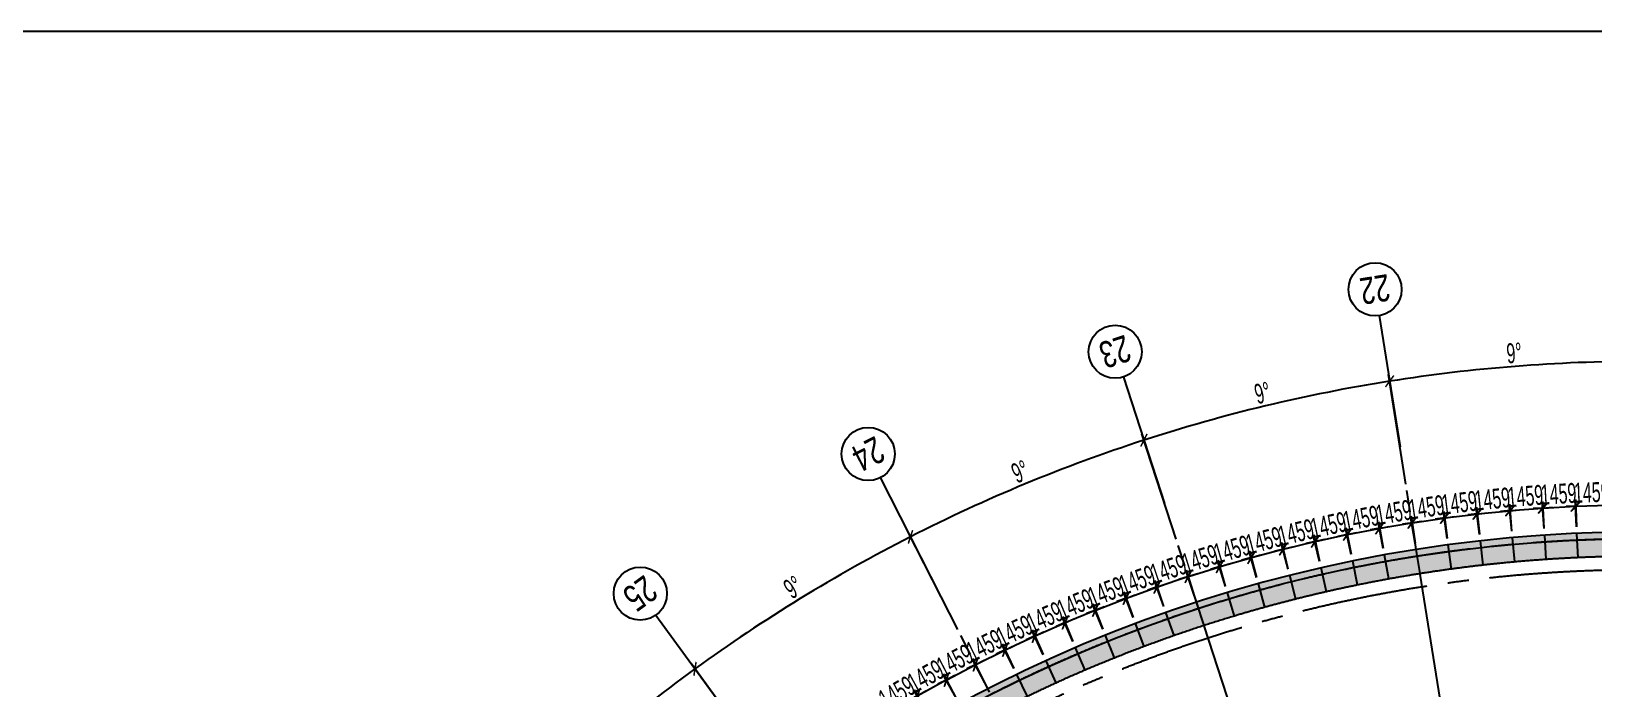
# Model space of a CAD drawing. Extents: x 104132 to 3338343, y -1228862 to 1409848.
# Drawn here: x 1430292 to 1500830, y 154643 to 184338 of the extents above; entities that cross this region are included whole.
import ezdxf
from ezdxf.enums import TextEntityAlignment as Align

# ---------------------------------------------------------------- set-up
doc = ezdxf.new("R2010")
doc.units = 0
for name, pattern in [('CENTER', [50.8, 31.75, -6.35, 6.35, -6.35]), ('CENTER2', [28.575, 19.05, -3.175, 3.175, -3.175]), ('HIDDEN', [9.525, 6.35, -3.175])]:
    doc.linetypes.add(name, pattern=pattern)
doc.layers.get('0').update_dxf_attribs({"color": 8})
doc.layers.get('Defpoints').update_dxf_attribs({"color": 8})
for name, color, linetype in [('#幕墙线-平面', 8, 'Continuous'), ('#标注', 8, 'Continuous'), ('#虚线', 8, 'HIDDEN'), ('#轴线', 8, 'CENTER2'), ('A-FLOR-UNDR', 8, 'Continuous'), ('C-SHET-SHBD', 8, 'Continuous'), ('dim', 8, 'Continuous'), ('DOTE', 8, 'CENTER'), ('IEL-FINE', 8, 'Continuous')]:
    doc.layers.add(name, color=color, linetype=linetype)
doc.styles.add('JHZX', font='jrs.shx', dxfattribs={"width": 0.6, "bigfont": 'jhz.shx'})
doc.styles.add('XD2008', font='xd-hzs.shx', dxfattribs={"width": 0.7, "bigfont": 'xd-hztxt.shx'})
doc.dimstyles.new('JZBZ-300', dxfattribs={"dimscale": 300, "dimtxt": 3, "dimasz": 1.5, "dimexe": 1, "dimexo": 1, "dimgap": 0.5, "dimtad": 1, "dimdec": 0, "dimdsep": 46, "dimtxsty": 'JHZX', "dimblk1": 'ARCHTICK', "dimblk2": 'ARCHTICK', "dimsah": 1, "dimcen": 0, "dimclrd": 1, "dimclre": 1, "dimclrt": 2, "dimadec": 3, "dimazin": 2, "dimtfac": 1, "dimtdec": 0, "dimtix": 1, "dimtmove": 0, "dimatfit": 3, "dimfxl": 1, "dimtolj": 1, "dimlwd": -1, "dimlwe": -1, "dimarcsym": 1})

# ---------------------------------------------------------------- blocks, each defined once
blk = doc.blocks.new('_ARCHTICK')
at = {"color": 0, "linetype": 'ByBlock', "const_width": 0.15}
blk.add_lwpolyline([(-0.5, -0.5), (0.5, 0.5)], dxfattribs=at)
blk = doc.blocks.new('*D25')
at = {"layer": '#标注', "color": 1, "ltscale": 300, "transparency": 16777216}
for p, q in [((571468, -79346), (571468, -74346)), ((560830, -80183), (560048, -75245))]:
    blk.add_line(p, q, dxfattribs=at)
blk.add_arc((571468, -147346), 72700, 90, 99, dxfattribs=at)
at = {"layer": 'Defpoints', "color": 0, "ltscale": 300, "transparency": 16777216}
for p in [(567663, -74746), (571468, -79646), (560877, -80479), (571468, -147346)]:
    blk.add_point(p, dxfattribs=at)
at = {"layer": '#标注', "color": 1, "ltscale": 300, "transparency": 16777216, "xscale": 450, "yscale": 450, "zscale": 450}
blk.add_blockref('_ARCHTICK', (571468, -74646), dxfattribs=at)
at = {"layer": '#标注', "color": 1, "ltscale": 300, "transparency": 16777216, "xscale": 450, "yscale": 450, "zscale": 450, "rotation": 189}
blk.add_blockref('_ARCHTICK', (560095, -75541), dxfattribs=at)
at = {"layer": '#标注', "color": 2, "ltscale": 300, "transparency": 16777216, "insert": (565717, -74272), "char_height": 900, "attachment_point": 5, "rotation": 4.5, "style": 'JHZX'}
blk.add_mtext('\\A1;9°', dxfattribs=at)
blk = doc.blocks.new('*D26')
at = {"layer": '#标注', "color": 1, "ltscale": 300, "transparency": 16777216}
for p, q in [((560830, -80183), (560048, -75245)), ((550455, -82674), (548910, -77919))]:
    blk.add_line(p, q, dxfattribs=at)
blk.add_arc((571468, -147346), 72700, 99, 108, dxfattribs=at)
at = {"layer": 'Defpoints', "color": 0, "ltscale": 300, "transparency": 16777216}
for p in [(556353, -76235), (560877, -80479), (550547, -82959), (571468, -147346)]:
    blk.add_point(p, dxfattribs=at)
at = {"layer": '#标注', "color": 1, "ltscale": 300, "transparency": 16777216, "xscale": 450, "yscale": 450, "zscale": 450}
for p, rotation in [((560095, -75541), 8.999999999999936), ((549002, -78204), 198.0000000000012)]:
    blk.add_blockref('_ARCHTICK', p, dxfattribs=dict(at, rotation=rotation))
at = {"layer": '#标注', "color": 2, "ltscale": 300, "transparency": 16777216, "insert": (554356, -76071), "char_height": 900, "attachment_point": 5, "rotation": 13.5, "style": 'JHZX'}
blk.add_mtext('\\A1;9°', dxfattribs=at)
blk = doc.blocks.new('*D27')
at = {"layer": '#标注', "color": 1, "ltscale": 300, "transparency": 16777216}
for p, q in [((550455, -82674), (548910, -77919)), ((540597, -86757), (538327, -82302))]:
    blk.add_line(p, q, dxfattribs=at)
blk.add_arc((571468, -147346), 72700, 108, 117, dxfattribs=at)
at = {"layer": 'Defpoints', "color": 0, "ltscale": 300, "transparency": 16777216}
for p in [(545415, -79475), (550547, -82959), (540733, -87025), (571468, -147346)]:
    blk.add_point(p, dxfattribs=at)
at = {"layer": '#标注', "color": 1, "ltscale": 300, "transparency": 16777216, "xscale": 450, "yscale": 450, "zscale": 450}
for p, rotation in [((549002, -78204), 18.0000000000014), ((538463, -82570), 207.0000000000022)]:
    blk.add_blockref('_ARCHTICK', p, dxfattribs=dict(at, rotation=rotation))
at = {"layer": '#标注', "color": 2, "ltscale": 300, "transparency": 16777216, "insert": (543417, -79626), "char_height": 900, "attachment_point": 5, "rotation": 22.5, "style": 'JHZX'}
blk.add_mtext('\\A1;9°', dxfattribs=at)
blk = doc.blocks.new('*D28')
at = {"layer": '#标注', "color": 1, "ltscale": 300, "transparency": 16777216}
for p, q in [((540597, -86757), (538327, -82302)), ((531498, -92333), (528560, -88288))]:
    blk.add_line(p, q, dxfattribs=at)
blk.add_arc((571468, -147346), 72700, 117, 126, dxfattribs=at)
at = {"layer": 'Defpoints', "color": 0, "ltscale": 300, "transparency": 16777216}
for p in [(535118, -84386), (540733, -87025), (531675, -92575), (571468, -147346)]:
    blk.add_point(p, dxfattribs=at)
at = {"layer": '#标注', "color": 1, "ltscale": 300, "transparency": 16777216, "xscale": 450, "yscale": 450, "zscale": 450}
for p, rotation in [((538463, -82570), 27.00000000000201), ((528736, -88530), 215.9999999999994)]:
    blk.add_blockref('_ARCHTICK', p, dxfattribs=dict(at, rotation=rotation))
at = {"layer": '#标注', "color": 2, "ltscale": 300, "transparency": 16777216, "insert": (533169, -84847), "char_height": 900, "attachment_point": 5, "rotation": 31.5, "style": 'JHZX'}
blk.add_mtext('\\A1;9°', dxfattribs=at)
blk = doc.blocks.new('*D29')
at = {"layer": '#标注', "color": 1, "ltscale": 300, "transparency": 16777216}
for p, q in [((531498, -92333), (528560, -88288)), ((523385, -99263), (519849, -95727))]:
    blk.add_line(p, q, dxfattribs=at)
blk.add_arc((571468, -147346), 72700, 126, 135, dxfattribs=at)
at = {"layer": 'Defpoints', "color": 0, "ltscale": 300, "transparency": 16777216}
for p in [(525716, -90847), (531675, -92575), (523597, -99475), (571468, -147346)]:
    blk.add_point(p, dxfattribs=at)
at = {"layer": '#标注', "color": 1, "ltscale": 300, "transparency": 16777216, "xscale": 450, "yscale": 450, "zscale": 450}
for p, rotation in [((528736, -88530), 35.99999999999944), ((520061, -95939), 224.9999999999997)]:
    blk.add_blockref('_ARCHTICK', p, dxfattribs=dict(at, rotation=rotation))
at = {"layer": '#标注', "color": 2, "ltscale": 300, "transparency": 16777216, "insert": (523863, -91608), "char_height": 900, "attachment_point": 5, "rotation": 40.5, "style": 'JHZX'}
blk.add_mtext('\\A1;9°', dxfattribs=at)
blk = doc.blocks.new('*U1046')
blk.add_line((0, -20), (0, 0))
blk.add_circle((0, -24), 4)
at = {"style": 'JHZX', "width": 0.75}
blk.add_attdef('AXES', text='', height=4, dxfattribs=at).set_placement((0, -24), align=Align.MIDDLE_CENTER)
blk = doc.blocks.new('JHEG')
at = {"layer": 'IEL-FINE', "ltscale": 300}
h = blk.add_hatch(dxfattribs=at)
h.set_pattern_fill('DOTS', color=256, scale=500)
h.set_pattern_definition([(0, (580162.5, -365125.2), (396.875, 793.75), [0, -793.75])])
edge = h.paths.add_edge_path()
edge.add_arc((645162, -300125), 63900, 342.64631, 381)
edge.add_arc((645162, -300125), 63900, 21, 50.7561)
edge.add_arc((645162, -300125), 63900, 50.7561, 79.71429)
edge.add_arc((645162, -300125), 63900, 79.71429, 120.59457)
edge.add_arc((645162, -300125), 63900, 120.59457, 128.0927)
edge.add_arc((645162, -300125), 63900, 128.0927, 128.52059)
edge.add_arc((607732, -253104), 3800, 128.52059, 304.9823)
edge.add_arc((632729, -288827), 39800, 74.61122, 124.9823, ccw=False)
edge.add_arc((637241, -272436), 22800, -28.01704, 74.61122, ccw=False)
edge.add_arc((672553, -291225), 17200, 151.98296, 245.43155)
edge.add_arc((654882, -329878), 25300, 22.13233, 65.43155, ccw=False)
edge.add_arc((692028, -314770), 14800, 202.13233, 342.64631)
edge = h.paths.add_edge_path()
edge.add_line((585393, -325672), (634762, -304571))
edge.add_line((634762, -304571), (696381, -340146))
edge.add_arc((645162, -300125), 65000, 321.99666, 563.14286)
edge = h.paths.add_edge_path()
edge.add_line((593853, -322056), (634762, -304571))
edge.add_line((634762, -304571), (688322, -335493))
edge.add_arc((645162, -300125), 55800, 320.66617, 328.16248)
edge.add_arc((692028, -314770), 14800, 202.13233, 272.0898, ccw=False)
edge.add_arc((654882, -329878), 25300, 22.13233, 65.43155)
edge.add_arc((672553, -291225), 17200, 151.98296, 245.43155, ccw=False)
edge.add_arc((637241, -272436), 22800, 331.98296, 434.61122)
edge.add_arc((632729, -288827), 39800, 74.61122, 116.60623)
edge.add_arc((645162, -300125), 55800, 122.83727, 203.14286)
at = {"layer": '#幕墙线-平面', "ltscale": 300}
for points in [[(638008, -236627), (637885, -235534)], [(639435, -236482), (639336, -235387)], [(640864, -236370), (640790, -235272)], [(642296, -236290), (642246, -235191)], [(633753, -237252), (633556, -236170)], [(635166, -237012), (634994, -235925)], [(636585, -236803), (636437, -235713)], [(630943, -237827), (630699, -236755)], [(632345, -237524), (632124, -236446)], [(628163, -238528), (627870, -237468)], [(629549, -238162), (629280, -237095)], [(625416, -239353), (625076, -238306)], [(626785, -238925), (626469, -237871)], [(624058, -239811), (623694, -238773)], [(621373, -240819), (620963, -239798)], [(622710, -240300), (622323, -239270)], [(620048, -241367), (619616, -240356)], [(618736, -241946), (618281, -240944)], [(617437, -242553), (616960, -241562)]]:
    blk.add_lwpolyline(points, dxfattribs=at)
at = {"layer": '#虚线', "ltscale": 3000}
blk.add_lwpolyline([(643291, -250454, 0.223394), (609911, -256217, -0.38455), (604858, -255589, -0.426148), (605366, -250131, -0.001867), (605740, -249835, -0.032728), (612640, -245121, -0.015686), (616152, -243190, -0.012545), (619045, -241806, -0.032347), (626785, -238925, -0.022444), (632345, -237524, -0.013572), (635760, -236921, -0.012391), (638903, -236532, -0.007699), (640864, -236370, -0.01122), (643729, -236241, -0.016832)], format="xyb", dxfattribs=at)
at = {"layer": 'A-FLOR-UNDR', "ltscale": 5}
blk.add_arc((645162, -300125), 65000, 322.26362, 203.56739, dxfattribs=at)
blk = doc.blocks.new('*D455')
at = {"layer": '#标注', "color": 1, "ltscale": 300, "transparency": 16777216}
for p, q in [((611207, -243267), (612468, -242533)), ((612933, -243333), (612317, -242274)), ((612468, -242533), (612857, -242307)), ((611207, -243267), (610819, -243494)), ((611673, -244067), (611056, -243008))]:
    blk.add_line(p, q, dxfattribs=at)
at = {"layer": 'Defpoints', "color": 0, "ltscale": 300, "transparency": 16777216}
for p in [(612468, -242533), (613084, -243592), (611824, -244326)]:
    blk.add_point(p, dxfattribs=at)
at = {"layer": '#标注', "color": 1, "ltscale": 300, "transparency": 16777216, "xscale": 450, "yscale": 450, "zscale": 450}
for p, rotation in [((612468, -242533), 210.2142857142823), ((611207, -243267), 30.21428571428233)]:
    blk.add_blockref('_ARCHTICK', p, dxfattribs=dict(at, rotation=rotation))
at = {"layer": '#标注', "color": 2, "ltscale": 300, "transparency": 16777216, "insert": (611536, -242382), "char_height": 900, "attachment_point": 5, "rotation": 30.21429, "style": 'JHZX'}
blk.add_mtext('\\A1;1459', dxfattribs=at)
blk = doc.blocks.new('*D456')
at = {"layer": '#标注', "color": 1, "ltscale": 300, "transparency": 16777216}
for p, q in [((612492, -242520), (613768, -241814)), ((614216, -242624), (613623, -241551)), ((613768, -241814), (614162, -241596)), ((612492, -242520), (612098, -242737)), ((612939, -243329), (612347, -242257))]:
    blk.add_line(p, q, dxfattribs=at)
at = {"layer": 'Defpoints', "color": 0, "ltscale": 300, "transparency": 16777216}
for p in [(613768, -241814), (614361, -242886), (613084, -243592)]:
    blk.add_point(p, dxfattribs=at)
at = {"layer": '#标注', "color": 1, "ltscale": 300, "transparency": 16777216, "xscale": 450, "yscale": 450, "zscale": 450}
for p, rotation in [((613768, -241814), 208.9285714285692), ((612492, -242520), 28.92857142856925)]:
    blk.add_blockref('_ARCHTICK', p, dxfattribs=dict(at, rotation=rotation))
at = {"layer": '#标注', "color": 2, "ltscale": 300, "transparency": 16777216, "insert": (612840, -241642), "char_height": 900, "attachment_point": 5, "rotation": 28.92857, "style": 'JHZX'}
blk.add_mtext('\\A1;1459', dxfattribs=at)
blk = doc.blocks.new('*D457')
at = {"layer": '#标注', "color": 1, "ltscale": 300, "transparency": 16777216}
for p, q in [((613793, -241801), (615085, -241124)), ((615514, -241944), (614945, -240859)), ((615085, -241124), (615483, -240916)), ((613793, -241801), (613394, -242010)), ((614222, -242621), (613653, -241535))]:
    blk.add_line(p, q, dxfattribs=at)
at = {"layer": 'Defpoints', "color": 0, "ltscale": 300, "transparency": 16777216}
for p in [(615085, -241124), (615653, -242210), (614361, -242886)]:
    blk.add_point(p, dxfattribs=at)
at = {"layer": '#标注', "color": 1, "ltscale": 300, "transparency": 16777216, "xscale": 450, "yscale": 450, "zscale": 450}
for p, rotation in [((615085, -241124), 207.6428571428563), ((613793, -241801), 27.64285714285633)]:
    blk.add_blockref('_ARCHTICK', p, dxfattribs=dict(at, rotation=rotation))
at = {"layer": '#标注', "color": 2, "ltscale": 300, "transparency": 16777216, "insert": (614160, -240931), "char_height": 900, "attachment_point": 5, "rotation": 27.64286, "style": 'JHZX'}
blk.add_mtext('\\A1;1459', dxfattribs=at)
blk = doc.blocks.new('*D458')
at = {"layer": '#标注', "color": 1, "ltscale": 300, "transparency": 16777216}
for p, q in [((615109, -241112), (616416, -240464)), ((616827, -241293), (616283, -240195)), ((616416, -240464), (616819, -240265)), ((615109, -241112), (614706, -241312)), ((615520, -241941), (614976, -240843))]:
    blk.add_line(p, q, dxfattribs=at)
at = {"layer": 'Defpoints', "color": 0, "ltscale": 300, "transparency": 16777216}
for p in [(616416, -240464), (616960, -241562), (615653, -242210)]:
    blk.add_point(p, dxfattribs=at)
at = {"layer": '#标注', "color": 1, "ltscale": 300, "transparency": 16777216, "xscale": 450, "yscale": 450, "zscale": 450}
for p, rotation in [((616416, -240464), 206.3571428571408), ((615109, -241112), 26.35714285714077)]:
    blk.add_blockref('_ARCHTICK', p, dxfattribs=dict(at, rotation=rotation))
at = {"layer": '#标注', "color": 2, "ltscale": 300, "transparency": 16777216, "insert": (615496, -240250), "char_height": 900, "attachment_point": 5, "rotation": 26.35714, "style": 'JHZX'}
blk.add_mtext('\\A1;1459', dxfattribs=at)
blk = doc.blocks.new('*D459')
at = {"layer": '#标注', "color": 1, "ltscale": 300, "transparency": 16777216}
for p, q in [((618154, -240672), (617635, -239563)), ((617762, -239834), (618170, -239644)), ((616441, -240452), (616033, -240643)), ((616833, -241290), (616314, -240181)), ((616441, -240452), (617762, -239834))]:
    blk.add_line(p, q, dxfattribs=at)
at = {"layer": 'Defpoints', "color": 0, "ltscale": 300, "transparency": 16777216}
for p in [(617762, -239834), (618281, -240944), (616960, -241562)]:
    blk.add_point(p, dxfattribs=at)
at = {"layer": '#标注', "color": 1, "ltscale": 300, "transparency": 16777216, "xscale": 450, "yscale": 450, "zscale": 450}
for p, rotation in [((617762, -239834), 205.0714285714281), ((616441, -240452), 25.07142857142808)]:
    blk.add_blockref('_ARCHTICK', p, dxfattribs=dict(at, rotation=rotation))
at = {"layer": '#标注', "color": 2, "ltscale": 300, "transparency": 16777216, "insert": (616847, -239600), "char_height": 900, "attachment_point": 5, "rotation": 25.07143, "style": 'JHZX'}
blk.add_mtext('\\A1;1459', dxfattribs=at)
blk = doc.blocks.new('*D460')
at = {"layer": '#标注', "color": 1, "ltscale": 300, "transparency": 16777216}
for p, q in [((619495, -240081), (619001, -238960)), ((619122, -239235), (619533, -239053)), ((617787, -239823), (617375, -240004)), ((618160, -240670), (617666, -239548)), ((617787, -239823), (619122, -239235))]:
    blk.add_line(p, q, dxfattribs=at)
at = {"layer": 'Defpoints', "color": 0, "ltscale": 300, "transparency": 16777216}
for p in [(619122, -239235), (619616, -240356), (618281, -240944)]:
    blk.add_point(p, dxfattribs=at)
at = {"layer": '#标注', "color": 1, "ltscale": 300, "transparency": 16777216, "xscale": 450, "yscale": 450, "zscale": 450}
for p, rotation in [((619122, -239235), 203.7857142857125), ((617787, -239823), 23.78571428571253)]:
    blk.add_blockref('_ARCHTICK', p, dxfattribs=dict(at, rotation=rotation))
at = {"layer": '#标注', "color": 2, "ltscale": 300, "transparency": 16777216, "insert": (618212, -238980), "char_height": 900, "attachment_point": 5, "rotation": 23.78571, "style": 'JHZX'}
blk.add_mtext('\\A1;1459', dxfattribs=at)
blk = doc.blocks.new('*D461')
at = {"layer": '#标注', "color": 1, "ltscale": 300, "transparency": 16777216}
for p, q in [((620849, -239521), (620380, -238389)), ((619501, -240079), (619032, -238947)), ((619147, -239224), (620495, -238666)), ((620495, -238666), (620910, -238493)), ((619147, -239224), (618731, -239396))]:
    blk.add_line(p, q, dxfattribs=at)
at = {"layer": 'Defpoints', "color": 0, "ltscale": 300, "transparency": 16777216}
for p in [(620495, -238666), (620963, -239798), (619616, -240356)]:
    blk.add_point(p, dxfattribs=at)
at = {"layer": '#标注', "color": 1, "ltscale": 300, "transparency": 16777216, "xscale": 450, "yscale": 450, "zscale": 450}
for p, rotation in [((620495, -238666), 202.500000000001), ((619147, -239224), 22.50000000000096)]:
    blk.add_blockref('_ARCHTICK', p, dxfattribs=dict(at, rotation=rotation))
at = {"layer": '#标注', "color": 2, "ltscale": 300, "transparency": 16777216, "insert": (619591, -238390), "char_height": 900, "attachment_point": 5, "rotation": 22.5, "style": 'JHZX'}
blk.add_mtext('\\A1;1459', dxfattribs=at)
blk = doc.blocks.new('*D462')
at = {"layer": '#标注', "color": 1, "ltscale": 300, "transparency": 16777216}
for p, q in [((620855, -239518), (620411, -238376)), ((620520, -238655), (621880, -238128)), ((622215, -238990), (621771, -237848)), ((621880, -238128), (622299, -237965)), ((620520, -238655), (620101, -238818))]:
    blk.add_line(p, q, dxfattribs=at)
at = {"layer": 'Defpoints', "color": 0, "ltscale": 300, "transparency": 16777216}
for p in [(621880, -238128), (620963, -239798), (622323, -239270)]:
    blk.add_point(p, dxfattribs=at)
at = {"layer": '#标注', "color": 1, "ltscale": 300, "transparency": 16777216, "xscale": 450, "yscale": 450, "zscale": 450}
for p, rotation in [((620520, -238655), 21.21428571428652), ((621880, -238128), 201.2142857142865)]:
    blk.add_blockref('_ARCHTICK', p, dxfattribs=dict(at, rotation=rotation))
at = {"layer": '#标注', "color": 2, "ltscale": 300, "transparency": 16777216, "insert": (620983, -237832), "char_height": 900, "attachment_point": 5, "rotation": 21.21429, "style": 'JHZX'}
blk.add_mtext('\\A1;1459', dxfattribs=at)
blk = doc.blocks.new('*D463')
at = {"layer": '#标注', "color": 1, "ltscale": 300, "transparency": 16777216}
for p, q in [((621905, -238118), (623277, -237621)), ((623592, -238491), (623174, -237339)), ((623277, -237621), (623700, -237467)), ((621905, -238118), (621482, -238271)), ((622221, -238988), (621803, -237836))]:
    blk.add_line(p, q, dxfattribs=at)
at = {"layer": 'Defpoints', "color": 0, "ltscale": 300, "transparency": 16777216}
for p in [(623277, -237621), (623694, -238773), (622323, -239270)]:
    blk.add_point(p, dxfattribs=at)
at = {"layer": '#标注', "color": 1, "ltscale": 300, "transparency": 16777216, "xscale": 450, "yscale": 450, "zscale": 450}
for p, rotation in [((623277, -237621), 199.9285714285738), ((621905, -238118), 19.92857142857384)]:
    blk.add_blockref('_ARCHTICK', p, dxfattribs=dict(at, rotation=rotation))
at = {"layer": '#标注', "color": 2, "ltscale": 300, "transparency": 16777216, "insert": (622387, -237305), "char_height": 900, "attachment_point": 5, "rotation": 19.92857, "style": 'JHZX'}
blk.add_mtext('\\A1;1459', dxfattribs=at)
blk = doc.blocks.new('*D464')
at = {"layer": '#标注', "color": 1, "ltscale": 300, "transparency": 16777216}
for p, q in [((624980, -238022), (624589, -236861)), ((624685, -237146), (625111, -237002)), ((623303, -237612), (622876, -237756)), ((623598, -238488), (623207, -237328)), ((623303, -237612), (624685, -237146))]:
    blk.add_line(p, q, dxfattribs=at)
at = {"layer": 'Defpoints', "color": 0, "ltscale": 300, "transparency": 16777216}
for p in [(624685, -237146), (625076, -238306), (623694, -238773)]:
    blk.add_point(p, dxfattribs=at)
at = {"layer": '#标注', "color": 1, "ltscale": 300, "transparency": 16777216, "xscale": 450, "yscale": 450, "zscale": 450}
for p, rotation in [((624685, -237146), 198.6428571428582), ((623303, -237612), 18.64285714285828)]:
    blk.add_blockref('_ARCHTICK', p, dxfattribs=dict(at, rotation=rotation))
at = {"layer": '#标注', "color": 2, "ltscale": 300, "transparency": 16777216, "insert": (623802, -236810), "char_height": 900, "attachment_point": 5, "rotation": 18.64286, "style": 'JHZX'}
blk.add_mtext('\\A1;1459', dxfattribs=at)
blk = doc.blocks.new('*D465')
at = {"layer": '#标注', "color": 1, "ltscale": 300, "transparency": 16777216}
for p, q in [((624987, -238020), (624621, -236851)), ((624711, -237137), (626103, -236702)), ((626379, -237585), (626013, -236416)), ((626103, -236702), (626533, -236568)), ((624711, -237137), (624281, -237271))]:
    blk.add_line(p, q, dxfattribs=at)
at = {"layer": 'Defpoints', "color": 0, "ltscale": 300, "transparency": 16777216}
for p in [(626103, -236702), (625076, -238306), (626469, -237871)]:
    blk.add_point(p, dxfattribs=at)
at = {"layer": '#标注', "color": 1, "ltscale": 300, "transparency": 16777216, "xscale": 450, "yscale": 450, "zscale": 450}
for p, rotation in [((624711, -237137), 17.35714285714271), ((626103, -236702), 197.3571428571427)]:
    blk.add_blockref('_ARCHTICK', p, dxfattribs=dict(at, rotation=rotation))
at = {"layer": '#标注', "color": 2, "ltscale": 300, "transparency": 16777216, "insert": (625228, -236347), "char_height": 900, "attachment_point": 5, "rotation": 17.35714, "style": 'JHZX'}
blk.add_mtext('\\A1;1459', dxfattribs=at)
blk = doc.blocks.new('*D466')
at = {"layer": '#标注', "color": 1, "ltscale": 300, "transparency": 16777216}
for p, q in [((626129, -236694), (627531, -236290)), ((627787, -237179), (627448, -236002)), ((627531, -236290), (627963, -236166)), ((626129, -236694), (625697, -236819)), ((626385, -237583), (626046, -236406))]:
    blk.add_line(p, q, dxfattribs=at)
at = {"layer": 'Defpoints', "color": 0, "ltscale": 300, "transparency": 16777216}
for p in [(627531, -236290), (627870, -237468), (626469, -237871)]:
    blk.add_point(p, dxfattribs=at)
at = {"layer": '#标注', "color": 1, "ltscale": 300, "transparency": 16777216, "xscale": 450, "yscale": 450, "zscale": 450}
for p, rotation in [((627531, -236290), 196.0714285714324), ((626129, -236694), 16.07142857143235)]:
    blk.add_blockref('_ARCHTICK', p, dxfattribs=dict(at, rotation=rotation))
at = {"layer": '#标注', "color": 2, "ltscale": 300, "transparency": 16777216, "insert": (626664, -235916), "char_height": 900, "attachment_point": 5, "rotation": 16.07143, "style": 'JHZX'}
blk.add_mtext('\\A1;1459', dxfattribs=at)
blk = doc.blocks.new('*D467')
at = {"layer": '#标注', "color": 1, "ltscale": 300, "transparency": 16777216}
for p, q in [((627557, -236283), (627122, -236398)), ((627794, -237178), (627481, -235993)), ((627557, -236283), (628968, -235911)), ((629204, -236805), (628891, -235621)), ((628968, -235911), (629403, -235796))]:
    blk.add_line(p, q, dxfattribs=at)
at = {"layer": 'Defpoints', "color": 0, "ltscale": 300, "transparency": 16777216}
for p in [(628968, -235911), (627870, -237468), (629280, -237095)]:
    blk.add_point(p, dxfattribs=at)
at = {"layer": '#标注', "color": 1, "ltscale": 300, "transparency": 16777216, "xscale": 450, "yscale": 450, "zscale": 450}
for p, rotation in [((628968, -235911), 194.7857142857162), ((627557, -236283), 14.78571428571623)]:
    blk.add_blockref('_ARCHTICK', p, dxfattribs=dict(at, rotation=rotation))
at = {"layer": '#标注', "color": 2, "ltscale": 300, "transparency": 16777216, "insert": (628109, -235517), "char_height": 900, "attachment_point": 5, "rotation": 14.78571, "style": 'JHZX'}
blk.add_mtext('\\A1;1459', dxfattribs=at)
blk = doc.blocks.new('*D468')
at = {"layer": '#标注', "color": 1, "ltscale": 300, "transparency": 16777216}
for p, q in [((628994, -235904), (630413, -235563)), ((630629, -236463), (630343, -235272)), ((630413, -235563), (630850, -235458)), ((628994, -235904), (628557, -236009)), ((629210, -236804), (628924, -235612))]:
    blk.add_line(p, q, dxfattribs=at)
at = {"layer": 'Defpoints', "color": 0, "ltscale": 300, "transparency": 16777216}
for p in [(630413, -235563), (630699, -236755), (629280, -237095)]:
    blk.add_point(p, dxfattribs=at)
at = {"layer": '#标注', "color": 1, "ltscale": 300, "transparency": 16777216, "xscale": 450, "yscale": 450, "zscale": 450}
for p, rotation in [((628994, -235904), 13.50000000000363), ((630413, -235563), 193.5000000000036)]:
    blk.add_blockref('_ARCHTICK', p, dxfattribs=dict(at, rotation=rotation))
at = {"layer": '#标注', "color": 2, "ltscale": 300, "transparency": 16777216, "insert": (629563, -235150), "char_height": 900, "attachment_point": 5, "rotation": 13.5, "style": 'JHZX'}
blk.add_mtext('\\A1;1459', dxfattribs=at)
blk = doc.blocks.new('*D469')
at = {"layer": '#标注', "color": 1, "ltscale": 300, "transparency": 16777216}
for p, q in [((630439, -235557), (630000, -235653)), ((630635, -236462), (630376, -235264)), ((630439, -235557), (631865, -235249)), ((632061, -236153), (631801, -234956)), ((631865, -235249), (632305, -235154))]:
    blk.add_line(p, q, dxfattribs=at)
at = {"layer": 'Defpoints', "color": 0, "ltscale": 300, "transparency": 16777216}
for p in [(631865, -235249), (630699, -236755), (632124, -236446)]:
    blk.add_point(p, dxfattribs=at)
at = {"layer": '#标注', "color": 1, "ltscale": 300, "transparency": 16777216, "xscale": 450, "yscale": 450, "zscale": 450}
for p, rotation in [((630439, -235557), 12.21428571429111), ((631865, -235249), 192.2142857142911)]:
    blk.add_blockref('_ARCHTICK', p, dxfattribs=dict(at, rotation=rotation))
at = {"layer": '#标注', "color": 2, "ltscale": 300, "transparency": 16777216, "insert": (631025, -234817), "char_height": 900, "attachment_point": 5, "rotation": 12.21429, "style": 'JHZX'}
blk.add_mtext('\\A1;1459', dxfattribs=at)
blk = doc.blocks.new('*D470')
at = {"layer": '#标注', "color": 1, "ltscale": 300, "transparency": 16777216}
for p, q in [((633499, -235875), (633267, -234672)), ((633324, -234967), (633766, -234881)), ((631892, -235243), (631450, -235329)), ((632067, -236152), (631835, -234949)), ((631892, -235243), (633324, -234967))]:
    blk.add_line(p, q, dxfattribs=at)
at = {"layer": 'Defpoints', "color": 0, "ltscale": 300, "transparency": 16777216}
for p in [(633324, -234967), (633556, -236170), (632124, -236446)]:
    blk.add_point(p, dxfattribs=at)
at = {"layer": '#标注', "color": 1, "ltscale": 300, "transparency": 16777216, "xscale": 450, "yscale": 450, "zscale": 450}
for p, rotation in [((633324, -234967), 190.9285714285768), ((631892, -235243), 10.92857142857683)]:
    blk.add_blockref('_ARCHTICK', p, dxfattribs=dict(at, rotation=rotation))
at = {"layer": '#标注', "color": 2, "ltscale": 300, "transparency": 16777216, "insert": (632494, -234516), "char_height": 900, "attachment_point": 5, "rotation": 10.92857, "style": 'JHZX'}
blk.add_mtext('\\A1;1459', dxfattribs=at)
blk = doc.blocks.new('*D471')
at = {"layer": '#标注', "color": 1, "ltscale": 300, "transparency": 16777216}
for p, q in [((633506, -235874), (633301, -234666)), ((633351, -234962), (634789, -234717)), ((634944, -235630), (634739, -234422)), ((634789, -234717), (635233, -234642)), ((633351, -234962), (632907, -235037))]:
    blk.add_line(p, q, dxfattribs=at)
at = {"layer": 'Defpoints', "color": 0, "ltscale": 300, "transparency": 16777216}
for p in [(634789, -234717), (633556, -236170), (634994, -235925)]:
    blk.add_point(p, dxfattribs=at)
at = {"layer": '#标注', "color": 1, "ltscale": 300, "transparency": 16777216, "xscale": 450, "yscale": 450, "zscale": 450}
for p, rotation in [((633351, -234962), 9.642857142862704), ((634789, -234717), 189.6428571428627)]:
    blk.add_blockref('_ARCHTICK', p, dxfattribs=dict(at, rotation=rotation))
at = {"layer": '#标注', "color": 2, "ltscale": 300, "transparency": 16777216, "insert": (633970, -234248), "char_height": 900, "attachment_point": 5, "rotation": 9.64286, "style": 'JHZX'}
blk.add_mtext('\\A1;1459', dxfattribs=at)
blk = doc.blocks.new('*D472')
at = {"layer": '#标注', "color": 1, "ltscale": 300, "transparency": 16777216}
for p, q in [((634816, -234713), (634371, -234779)), ((634951, -235629), (634773, -234416)), ((634816, -234713), (636259, -234501)), ((636394, -235417), (636216, -234204)), ((636259, -234501), (636704, -234436))]:
    blk.add_line(p, q, dxfattribs=at)
at = {"layer": 'Defpoints', "color": 0, "ltscale": 300, "transparency": 16777216}
for p in [(636259, -234501), (634994, -235925), (636437, -235713)]:
    blk.add_point(p, dxfattribs=at)
at = {"layer": '#标注', "color": 1, "ltscale": 300, "transparency": 16777216, "xscale": 450, "yscale": 450, "zscale": 450}
for p, rotation in [((634816, -234713), 8.357142857150022), ((636259, -234501), 188.35714285715)]:
    blk.add_blockref('_ARCHTICK', p, dxfattribs=dict(at, rotation=rotation))
at = {"layer": '#标注', "color": 2, "ltscale": 300, "transparency": 16777216, "insert": (635450, -234014), "char_height": 900, "attachment_point": 5, "rotation": 8.35714, "style": 'JHZX'}
blk.add_mtext('\\A1;1459', dxfattribs=at)
blk = doc.blocks.new('*D473')
at = {"layer": '#标注', "color": 1, "ltscale": 300, "transparency": 16777216}
for p, q in [((637848, -235236), (637697, -234020)), ((636286, -234497), (635840, -234553)), ((636400, -235416), (636250, -234200)), ((636286, -234497), (637734, -234318)), ((637734, -234318), (638181, -234263))]:
    blk.add_line(p, q, dxfattribs=at)
at = {"layer": 'Defpoints', "color": 0, "ltscale": 300, "transparency": 16777216}
for p in [(637734, -234318), (637885, -235534), (636437, -235713)]:
    blk.add_point(p, dxfattribs=at)
at = {"layer": '#标注', "color": 1, "ltscale": 300, "transparency": 16777216, "xscale": 450, "yscale": 450, "zscale": 450}
for p, rotation in [((637734, -234318), 187.0714285714341), ((636286, -234497), 7.071428571434063)]:
    blk.add_blockref('_ARCHTICK', p, dxfattribs=dict(at, rotation=rotation))
at = {"layer": '#标注', "color": 2, "ltscale": 300, "transparency": 16777216, "insert": (636936, -233812), "char_height": 900, "attachment_point": 5, "rotation": 7.07143, "style": 'JHZX'}
blk.add_mtext('\\A1;1459', dxfattribs=at)
blk = doc.blocks.new('*D474')
at = {"layer": '#标注', "color": 1, "ltscale": 300, "transparency": 16777216}
for p, q in [((637855, -235235), (637731, -234016)), ((637761, -234315), (639212, -234168)), ((639306, -235088), (639182, -233869)), ((639212, -234168), (639660, -234122)), ((637761, -234315), (637314, -234360))]:
    blk.add_line(p, q, dxfattribs=at)
at = {"layer": 'Defpoints', "color": 0, "ltscale": 300, "transparency": 16777216}
for p in [(639212, -234168), (637885, -235534), (639336, -235387)]:
    blk.add_point(p, dxfattribs=at)
at = {"layer": '#标注', "color": 1, "ltscale": 300, "transparency": 16777216, "xscale": 450, "yscale": 450, "zscale": 450}
for p, rotation in [((637761, -234315), 5.785714285720821), ((639212, -234168), 185.7857142857208)]:
    blk.add_blockref('_ARCHTICK', p, dxfattribs=dict(at, rotation=rotation))
at = {"layer": '#标注', "color": 2, "ltscale": 300, "transparency": 16777216, "insert": (638426, -233644), "char_height": 900, "attachment_point": 5, "rotation": 5.78571, "style": 'JHZX'}
blk.add_mtext('\\A1;1459', dxfattribs=at)
blk = doc.blocks.new('*D475')
at = {"layer": '#标注', "color": 1, "ltscale": 300, "transparency": 16777216}
for p, q in [((639240, -234165), (638791, -234201)), ((639312, -235088), (639216, -233866)), ((639240, -234165), (640694, -234051)), ((640766, -234973), (640670, -233752)), ((640694, -234051), (641142, -234016))]:
    blk.add_line(p, q, dxfattribs=at)
at = {"layer": 'Defpoints', "color": 0, "ltscale": 300, "transparency": 16777216}
for p in [(640694, -234051), (639336, -235387), (640790, -235272)]:
    blk.add_point(p, dxfattribs=at)
at = {"layer": '#标注', "color": 1, "ltscale": 300, "transparency": 16777216, "xscale": 450, "yscale": 450, "zscale": 450}
for p, rotation in [((639240, -234165), 4.500000000006779), ((640694, -234051), 184.5000000000068)]:
    blk.add_blockref('_ARCHTICK', p, dxfattribs=dict(at, rotation=rotation))
at = {"layer": '#标注', "color": 2, "ltscale": 300, "transparency": 16777216, "insert": (639920, -233510), "char_height": 900, "attachment_point": 5, "rotation": 4.5, "style": 'JHZX'}
blk.add_mtext('\\A1;1459', dxfattribs=at)
blk = doc.blocks.new('*D476')
at = {"layer": '#标注', "color": 1, "ltscale": 300, "transparency": 16777216}
for p, q in [((640721, -234049), (640272, -234074)), ((640773, -234973), (640704, -233750)), ((640721, -234049), (642178, -233967)), ((642229, -234891), (642161, -233668)), ((642178, -233967), (642627, -233942))]:
    blk.add_line(p, q, dxfattribs=at)
at = {"layer": 'Defpoints', "color": 0, "ltscale": 300, "transparency": 16777216}
for p in [(642178, -233967), (640790, -235272), (642246, -235191)]:
    blk.add_point(p, dxfattribs=at)
at = {"layer": '#标注', "color": 1, "ltscale": 300, "transparency": 16777216, "xscale": 450, "yscale": 450, "zscale": 450}
for p, rotation in [((640721, -234049), 3.214285714292977), ((642178, -233967), 183.214285714293)]:
    blk.add_blockref('_ARCHTICK', p, dxfattribs=dict(at, rotation=rotation))
at = {"layer": '#标注', "color": 2, "ltscale": 300, "transparency": 16777216, "insert": (641416, -233409), "char_height": 900, "attachment_point": 5, "rotation": 3.21429, "style": 'JHZX'}
blk.add_mtext('\\A1;1459', dxfattribs=at)
blk = doc.blocks.new('*D477')
at = {"layer": '#标注', "color": 1, "ltscale": 300, "transparency": 16777216}
for p, q in [((642205, -233966), (641755, -233981)), ((642236, -234891), (642195, -233666)), ((642205, -233966), (643663, -233917)), ((643694, -234842), (643653, -233617)), ((643663, -233917), (644113, -233902))]:
    blk.add_line(p, q, dxfattribs=at)
at = {"layer": 'Defpoints', "color": 0, "ltscale": 300, "transparency": 16777216}
for p in [(643663, -233917), (642246, -235191), (643704, -235142)]:
    blk.add_point(p, dxfattribs=at)
at = {"layer": '#标注', "color": 1, "ltscale": 300, "transparency": 16777216, "xscale": 450, "yscale": 450, "zscale": 450}
for p, rotation in [((642205, -233966), 1.928571428579655), ((643663, -233917), 181.9285714285796)]:
    blk.add_blockref('_ARCHTICK', p, dxfattribs=dict(at, rotation=rotation))
at = {"layer": '#标注', "color": 2, "ltscale": 300, "transparency": 16777216, "insert": (642914, -233342), "char_height": 900, "attachment_point": 5, "rotation": 1.92857, "style": 'JHZX'}
blk.add_mtext('\\A1;1459', dxfattribs=at)
blk = doc.blocks.new('A3文本框')
at = {"layer": 'Defpoints', "ltscale": 500}
blk.add_lwpolyline([(10, -10), (-420, -10), (-420, 297), (10, 297)], close=True, dxfattribs=at)
at = {"layer": 'C-SHET-SHBD', "style": 'XD2008', "width": 0.7}
for tag, height, p in [('子项名称', 4.5, (-37.49, 35.41)), ('图名', 4.5, (-37.49, 24.27)), ('比例', 3, (-56.3, 8.25)), ('MQJD-01', 3, (-13.24, 2.27))]:
    blk.add_attdef(tag, text='', height=height, dxfattribs=at).set_placement(p, align=Align.CENTER)
blk = doc.blocks.new('轴网20240313')
at = {"layer": '#标注', "ltscale": 300}
blk.add_circle((571467.9, -147345.9), 64700, dxfattribs=at)
at = {"layer": '#轴线', "ltscale": 300}
for p, q in [((569074.4, -132234.3), (560877.2, -80479.4)), ((566739.9, -132794.7), (550547.4, -82959.4)), ((564521.8, -133713.5), (540732.7, -87024.7))]:
    blk.add_line(p, q, dxfattribs=at)
for radius in [64700, 63300]:
    blk.add_circle((571467.9, -147345.9), radius, dxfattribs=at)
at = {"layer": '#标注'}
for p, xscale, yscale, zscale, rotation, values in [((560564.4, -78504), 300.0000000000004, 300.0000000000004, 300.0000000000004, 188.999999999987, {'AXES': '22'}), ((549929.4, -81057.3), 300, 300, 300, 197.9999999999869, {'AXES': '23'}), ((539824.7, -85242.7), 300.0000000000002, 300.0000000000002, 300.0000000000002, 206.9999999999867, {'AXES': '24'}), ((530499.2, -90957.4), 300, 300, 300, 215.9999999999867, {'AXES': '25'})]:
    blk.add_blockref('*U1046', p, dxfattribs=dict(at, xscale=xscale, yscale=yscale, zscale=zscale, rotation=rotation)).add_auto_attribs(values)
at = {"layer": '#标注', "ltscale": 300}
for base, p1, p2, picture, middle in [((567663, -74745.5), (571467.9, -79645.9), (560877.2, -80479.4), '*D25', (565716.8, -74271.9)), ((556352.7, -76234.6), (560877.2, -80479.4), (550547.4, -82959.4), '*D26', (554356.3, -76071.2)), ((545414.5, -79474.6), (550547.4, -82959.4), (540732.7, -87024.7), '*D27', (543417.2, -79625.5)), ((535117.9, -84385.8), (540732.7, -87024.7), (531674.8, -92575.4), '*D28', (533168.7, -84847.4)), ((525716.3, -90847.4), (531674.8, -92575.4), (523596.7, -99474.8), '*D29', (523863.3, -91608.1))]:
    dim = blk.add_angular_dim_3p(base=base, center=(571467.9, -147345.9), p1=p1, p2=p2, dimstyle='JZBZ-300', dxfattribs=at)
    dim.commit()
    dim.dimension.update_dxf_attribs({"geometry": picture, "text_midpoint": middle})
blk = doc.blocks.new('HMNGMJHM')
at = {"layer": '#标注', "ltscale": 300}
for p1, p2, picture, middle in [((640790, -235272.4), (642246.3, -235190.6), '*D476', (641415.8, -233409.1)), ((642246.3, -235190.6), (643704, -235141.5), '*D477', (642913.7, -233341.8)), ((633556.3, -236169.7), (634994.2, -235925.4), '*D471', (633969.5, -234248.1)), ((634994.2, -235925.4), (636437.3, -235713.4), '*D472', (635450.5, -234013.5)), ((636437.3, -235713.4), (637884.8, -235533.9), '*D473', (636936.4, -233812.3)), ((637884.8, -235533.9), (639335.9, -235386.8), '*D474', (638426.4, -233644.4)), ((639335.9, -235386.8), (640790, -235272.4), '*D475', (639919.8, -233510)), ((630698.6, -236754.9), (632124.2, -236446.3), '*D469', (631025.2, -234816.6)), ((632124.2, -236446.3), (633556.3, -236169.7), '*D470', (632494.2, -234515.8)), ((627870.1, -237467.6), (629280.4, -237095.4), '*D467', (628109.4, -235516.6)), ((629280.4, -237095.4), (630698.6, -236754.9), '*D468', (629563.4, -235150.3)), ((625076.4, -238306.5), (626468.5, -237871.4), '*D465', (625227.9, -236346.8)), ((626468.5, -237871.4), (627870.1, -237467.6), '*D466', (626664, -235915.5)), ((622323.1, -239269.9), (623694.3, -238772.8), '*D463', (622386.6, -237305.3)), ((623694.3, -238772.8), (625076.4, -238306.5), '*D464', (623801.9, -236810.1)), ((620963.4, -239797.7), (622323.1, -239269.9), '*D462', (620982.8, -237832.2)), ((619615.9, -240355.9), (620963.4, -239797.7), '*D461', (619591.1, -238390.4)), ((618281.2, -240944.1), (619615.9, -240355.9), '*D460', (618212.4, -238979.8)), ((615653.1, -242209.7), (616960, -241562.2), '*D458', (615496.2, -240250.4)), ((616960, -241562.2), (618281.2, -240944.1), '*D459', (616847.2, -239599.9)), ((614361, -242886.5), (615653.1, -242209.7), '*D457', (614160.2, -240931.2)), ((613084.4, -243592), (614361, -242886.5), '*D456', (612839.8, -241641.7)), ((611824, -244326), (613084.4, -243592), '*D455', (611535.7, -242381.7))]:
    dim = blk.add_aligned_dim(p1=p1, p2=p2, distance=1225.3, dimstyle='JZBZ-300', dxfattribs=at)
    dim.commit()
    dim.dimension.update_dxf_attribs({"geometry": picture, "text_midpoint": middle})

msp = doc.modelspace()

# ---------------------------------------------------------------- block references
at = {"layer": '#幕墙线-平面'}
for name in ['JHEG', 'HMNGMJHM']:
    msp.add_blockref(name, (857825, 396853), dxfattribs=at)
at = {"layer": 'dim', "xscale": 600, "yscale": 600, "zscale": 600}
msp.add_blockref('A3文本框', (1646132, 6138), dxfattribs=at)
at = {"layer": 'DOTE'}
msp.add_blockref('轴网20240313', (931520, 244073), dxfattribs=at)

doc.saveas('drawing.dxf')
